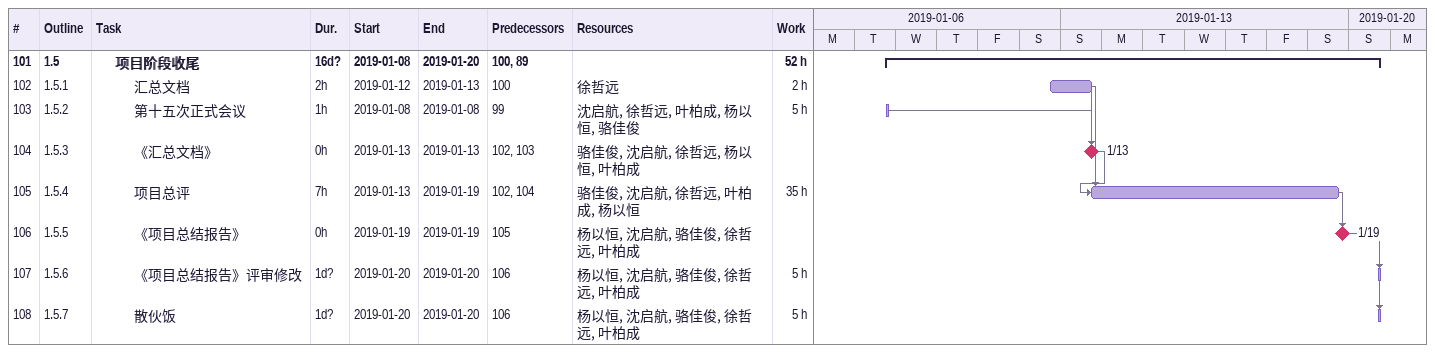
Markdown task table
| ID | WBS | Task | Duration | Start | Finish | Predecessors | Resources | Work (h) |
|---|---|---|---|---|---|---|---|---|
| 101 | 1.5 | **项目阶段收尾** | 16d? | 2019-01-08 | 2019-01-20 | 100, 89 |  | 52 |
| 102 | 1.5.1 | 汇总文档 | 2h | 2019-01-12 | 2019-01-13 | 100 | 徐哲远 | 2 |
| 103 | 1.5.2 | 第十五次正式会议 | 1h | 2019-01-08 | 2019-01-08 | 99 | 沈启航, 徐哲远, 叶柏成, 杨以恒, 骆佳俊 | 5 |
| 104 | 1.5.3 | 《汇总文档》 | 0h | 2019-01-13 | 2019-01-13 | 102, 103 | 骆佳俊, 沈启航, 徐哲远, 杨以恒, 叶柏成 |  |
| 105 | 1.5.4 | 项目总评 | 7h | 2019-01-13 | 2019-01-19 | 102, 104 | 骆佳俊, 沈启航, 徐哲远, 叶柏成, 杨以恒 | 35 |
| 106 | 1.5.5 | 《项目总结报告》 | 0h | 2019-01-19 | 2019-01-19 | 105 | 杨以恒, 沈启航, 骆佳俊, 徐哲远, 叶柏成 |  |
| 107 | 1.5.6 | 《项目总结报告》评审修改 | 1d? | 2019-01-20 | 2019-01-20 | 106 | 杨以恒, 沈启航, 骆佳俊, 徐哲远, 叶柏成 | 5 |
| 108 | 1.5.7 | 散伙饭 | 1d? | 2019-01-20 | 2019-01-20 | 106 | 杨以恒, 沈启航, 骆佳俊, 徐哲远, 叶柏成 | 5 |
